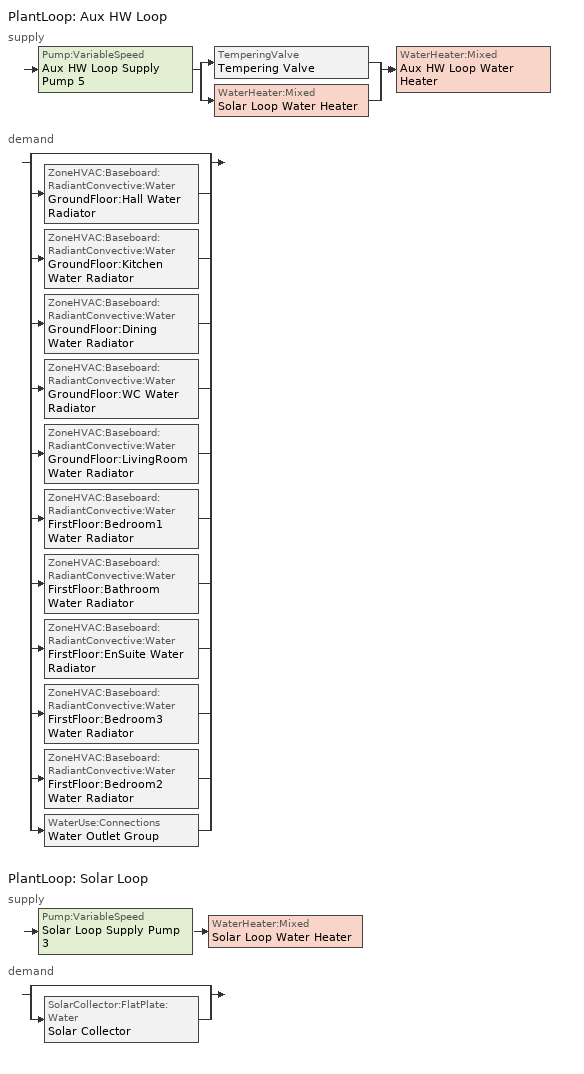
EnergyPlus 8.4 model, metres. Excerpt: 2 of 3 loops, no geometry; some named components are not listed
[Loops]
PlantLoop 'Aux HW Loop'
 supply: Pump:VariableSpeed 'Aux HW Loop Supply Pump 5' > split
  | TemperingValve 'Tempering Valve'
  | WaterHeater:Mixed 'Solar Loop Water Heater'
  join > WaterHeater:Mixed 'Aux HW Loop Water Heater'
 demand: split
  | bypass
  | ZoneHVAC:Baseboard:RadiantConvective:Water 'GroundFloor:Hall Water Radiator'
  | ZoneHVAC:Baseboard:RadiantConvective:Water 'GroundFloor:Kitchen Water Radiator'
  | ZoneHVAC:Baseboard:RadiantConvective:Water 'GroundFloor:Dining Water Radiator'
  | ZoneHVAC:Baseboard:RadiantConvective:Water 'GroundFloor:WC Water Radiator'
  | ZoneHVAC:Baseboard:RadiantConvective:Water 'GroundFloor:LivingRoom Water Radiator'
  | ZoneHVAC:Baseboard:RadiantConvective:Water 'FirstFloor:Bedroom1 Water Radiator'
  | ZoneHVAC:Baseboard:RadiantConvective:Water 'FirstFloor:Bathroom Water Radiator'
  | ZoneHVAC:Baseboard:RadiantConvective:Water 'FirstFloor:EnSuite Water Radiator'
  | ZoneHVAC:Baseboard:RadiantConvective:Water 'FirstFloor:Bedroom3 Water Radiator'
  | ZoneHVAC:Baseboard:RadiantConvective:Water 'FirstFloor:Bedroom2 Water Radiator'
  | WaterUse:Connections 'Water Outlet Group'
PlantLoop 'Solar Loop'
 supply: Pump:VariableSpeed 'Solar Loop Supply Pump 3' > WaterHeater:Mixed 'Solar Loop Water Heater'
 demand: split
  | bypass
  | SolarCollector:FlatPlate:Water 'Solar Collector'
[DesignSpecification:OutdoorAir] Outdoor Air Method=Sum; Outdoor Air Flow per Zone Floor Area {m3/s-m2}=0; Outdoor Air Flow per Zone {m3/s}=0; Outdoor Air Flow Air Changes per Hour {1/hr}=0; Outdoor Air Flow Rate Fraction Schedule=On 24/7
Name | Outdoor Air Flow per Person {m3/s-person}
GroundFloor:Hall Design Specification Outdoor Air Object; GroundFloor:Dining Design Specification Outdoor Air Object; GroundFloor:LivingRoom Design Specification Outdoor Air Object; FirstFloor:Bedroom1 Design Specification Outdoor Air Object; FirstFloor:Bedroom3 Design Specification Outdoor Air Object; FirstFloor:Bedroom2 Design Specification Outdoor Air Object | 0.01
GroundFloor:Kitchen Design Specification Outdoor Air Object; GroundFloor:WC Design Specification Outdoor Air Object; FirstFloor:Bathroom Design Specification Outdoor Air Object; FirstFloor:EnSuite Design Specification Outdoor Air Object | 0.012
[DesignSpecification:ZoneAirDistribution] Zone Air Distribution Effectiveness in Cooling Mode=1; Zone Air Distribution Effectiveness in Heating Mode=1; Zone Secondary Recirculation Fraction=0
GroundFloor:Hall Design Specification Zone Air Distribution Object; GroundFloor:Kitchen Design Specification Zone Air Distribution Object; GroundFloor:Dining Design Specification Zone Air Distribution Object; GroundFloor:WC Design Specification Zone Air Distribution Object; GroundFloor:LivingRoom Design Specification Zone Air Distribution Object; FirstFloor:Bedroom1 Design Specification Zone Air Distribution Object; FirstFloor:Bathroom Design Specification Zone Air Distribution Object; FirstFloor:EnSuite Design Specification Zone Air Distribution Object; FirstFloor:Bedroom3 Design Specification Zone Air Distribution Object; FirstFloor:Bedroom2 Design Specification Zone Air Distribution Object
[Sizing:Zone] Zone Cooling Design Supply Air Temperature Input Method=SupplyAirTemperature; Zone Cooling Design Supply Air Temperature {C}=14; Zone Cooling Design Supply Air Temperature Difference {deltaC}=5; Zone Heating Design Supply Air Temperature Input Method=SupplyAirTemperature; Zone Heating Design Supply Air Temperature {C}=50; Zone Heating Design Supply Air Temperature Difference {deltaC}=15; Zone Cooling Design Supply Air Humidity Ratio {kgWater/kgDryAir}=0.009; Zone Heating Design Supply Air Humidity Ratio {kgWater/kgDryAir}=0.004; Zone Heating Sizing Factor=1.25; Zone Cooling Sizing Factor=1.15; Cooling Design Air Flow Method=DesignDay; Cooling Design Air Flow Rate {m3/s}=0; Cooling Minimum Air Flow per Zone Floor Area {m3/s-m2}=0.00076; Cooling Minimum Air Flow {m3/s}=0; Cooling Minimum Air Flow Fraction=0; Heating Design Air Flow Method=DesignDay; Heating Design Air Flow Rate {m3/s}=0; Heating Maximum Air Flow per Zone Floor Area {m3/s-m2}=0.00203; Heating Maximum Air Flow {m3/s}=0.14158; Heating Maximum Air Flow Fraction=0.3
Name | Design Specification Outdoor Air Object | Design Specification Zone Air Distribution Object
GroundFloor:Hall | GroundFloor:Hall Design Specification Outdoor Air Object | GroundFloor:Hall Design Specification Zone Air Distribution Object
GroundFloor:Kitchen | GroundFloor:Kitchen Design Specification Outdoor Air Object | GroundFloor:Kitchen Design Specification Zone Air Distribution Object
GroundFloor:Dining | GroundFloor:Dining Design Specification Outdoor Air Object | GroundFloor:Dining Design Specification Zone Air Distribution Object
GroundFloor:WC | GroundFloor:WC Design Specification Outdoor Air Object | GroundFloor:WC Design Specification Zone Air Distribution Object
GroundFloor:LivingRoom | GroundFloor:LivingRoom Design Specification Outdoor Air Object | GroundFloor:LivingRoom Design Specification Zone Air Distribution Object
FirstFloor:Bedroom1 | FirstFloor:Bedroom1 Design Specification Outdoor Air Object | FirstFloor:Bedroom1 Design Specification Zone Air Distribution Object
FirstFloor:Bathroom | FirstFloor:Bathroom Design Specification Outdoor Air Object | FirstFloor:Bathroom Design Specification Zone Air Distribution Object
FirstFloor:EnSuite | FirstFloor:EnSuite Design Specification Outdoor Air Object | FirstFloor:EnSuite Design Specification Zone Air Distribution Object
FirstFloor:Bedroom3 | FirstFloor:Bedroom3 Design Specification Outdoor Air Object | FirstFloor:Bedroom3 Design Specification Zone Air Distribution Object
FirstFloor:Bedroom2 | FirstFloor:Bedroom2 Design Specification Outdoor Air Object | FirstFloor:Bedroom2 Design Specification Zone Air Distribution Object
[Sizing:Plant] Loop Type=Heating; Loop Design Temperature Difference {deltaC}=10
Name | Design Loop Exit Temperature {C}
Aux HW Loop | 55
Solar Loop | 80
[ZoneControl:Thermostat] Control Type Schedule=Control type schedule: Always 4
Name | Zone or ZoneList | Control 1
GroundFloor:Hall Thermostat | GroundFloor:Hall | GroundFloor:Hall Dual SP
GroundFloor:Kitchen Thermostat | GroundFloor:Kitchen | GroundFloor:Kitchen Dual SP
GroundFloor:Dining Thermostat | GroundFloor:Dining | GroundFloor:Dining Dual SP
GroundFloor:WC Thermostat | GroundFloor:WC | GroundFloor:WC Dual SP
GroundFloor:LivingRoom Thermostat | GroundFloor:LivingRoom | GroundFloor:LivingRoom Dual SP
FirstFloor:Bedroom1 Thermostat | FirstFloor:Bedroom1 | FirstFloor:Bedroom1 Dual SP
FirstFloor:Bathroom Thermostat | FirstFloor:Bathroom | FirstFloor:Bathroom Dual SP
FirstFloor:EnSuite Thermostat | FirstFloor:EnSuite | FirstFloor:EnSuite Dual SP
FirstFloor:Bedroom3 Thermostat | FirstFloor:Bedroom3 | FirstFloor:Bedroom3 Dual SP
FirstFloor:Bedroom2 Thermostat | FirstFloor:Bedroom2 | FirstFloor:Bedroom2 Dual SP
[ThermostatSetpoint:DualSetpoint]
Name | Heating Setpoint Temperature Schedule | Cooling Setpoint Temperature Schedule
GroundFloor:Hall Dual SP | GroundFloor:Hall Heating Setpoint Schedule | GroundFloor:Hall Cooling Setpoint Schedule
GroundFloor:Kitchen Dual SP | GroundFloor:Kitchen Heating Setpoint Schedule | GroundFloor:Kitchen Cooling Setpoint Schedule
GroundFloor:Dining Dual SP | GroundFloor:Dining Heating Setpoint Schedule | GroundFloor:Dining Cooling Setpoint Schedule
GroundFloor:WC Dual SP | GroundFloor:WC Heating Setpoint Schedule | GroundFloor:WC Cooling Setpoint Schedule
GroundFloor:LivingRoom Dual SP | GroundFloor:LivingRoom Heating Setpoint Schedule | GroundFloor:LivingRoom Cooling Setpoint Schedule
FirstFloor:Bedroom1 Dual SP | FirstFloor:Bedroom1 Heating Setpoint Schedule | FirstFloor:Bedroom1 Cooling Setpoint Schedule
FirstFloor:Bathroom Dual SP | FirstFloor:Bathroom Heating Setpoint Schedule | FirstFloor:Bathroom Cooling Setpoint Schedule
FirstFloor:EnSuite Dual SP | FirstFloor:EnSuite Heating Setpoint Schedule | FirstFloor:EnSuite Cooling Setpoint Schedule
FirstFloor:Bedroom3 Dual SP | FirstFloor:Bedroom3 Heating Setpoint Schedule | FirstFloor:Bedroom3 Cooling Setpoint Schedule
FirstFloor:Bedroom2 Dual SP | FirstFloor:Bedroom2 Heating Setpoint Schedule | FirstFloor:Bedroom2 Cooling Setpoint Schedule
[ZoneHVAC:Baseboard:RadiantConvective:Water] Availability Schedule=On 24/7; Rated Average Water Temperature {C}=50; Rated Water Mass Flow Rate {Kg/s}=0.063; Heating Design Capacity Method=HeatingDesignCapacity; Heating Design Capacity {W}=autosize; Maximum Water Flow Rate {m3/s}=autosize; Convergence Tolerance=0.01; Fraction Radiant=0.3; Fraction of Radiant Energy Incident on People=0.1
Name | Surface 1 | Fraction of Radiant Energy to Surface 1 | Surface 2 | Fraction of Radiant Energy to Surface 2 | Surface 3 | Fraction of Radiant Energy to Surface 3 | Surface 4 | Fraction of Radiant Energy to Surface 4 | Surface 5 | Fraction of Radiant Energy to Surface 5 | Surface 6 | Fraction of Radiant Energy to Surface 6 | Surface 7 | Fraction of Radiant Energy to Surface 7 | Surface 8 | Fraction of Radiant Energy to Surface 8 | Surface 9 | Fraction of Radiant Energy to Surface 9 | Surface 10 | Fraction of Radiant Energy to Surface 10 | Surface 11 | Fraction of Radiant Energy to Surface 11 | Surface 12 | Fraction of Radiant Energy to Surface 12 | Surface 13 | Fraction of Radiant Energy to Surface 13 | Surface 14 | Fraction of Radiant Energy to Surface 14 | Surface 15 | Fraction of Radiant Energy to Surface 15 | Surface 16 | Fraction of Radiant Energy to Surface 16 | Surface 17 | Fraction of Radiant Energy to Surface 17
GroundFloor:Hall Water Radiator | GroundFloor:Hall_GroundFloor_0_0_0 | 0.0028 | GroundFloor:Hall_Ceiling_1_0_0 | 0.0029 | GroundFloor:Hall_Ceiling_1_2_1 | 0.0038 | GroundFloor:Hall_Ceiling_1_0_1 | 0.0093 | GroundFloor:Hall_Partition_5_0_0 | 0.0105 | GroundFloor:Hall_Partition_7_0_0 | 0.0143 | GroundFloor:Hall_Ceiling_1_1_0 | 0.0209 | GroundFloor:Hall_Wall_9_0_0 | 0.0395 | GroundFloor:Hall_Ceiling_1_2_2 | 0.0427 | GroundFloor:Hall_Ceiling_1_3_0 | 0.0439 | GroundFloor:Hall_Partition_3_0_0 | 0.0445 | GroundFloor:Hall_GroundFloor_0_0_1 | 0.057 | GroundFloor:Hall_GroundFloor_0_0_2 | 0.0639 | GroundFloor:Hall_Partition_4_0_0 | 0.0713 | GroundFloor:Hall_Partition_8_0_0 | 0.1361 | GroundFloor:Hall_Partition_10_0_0 | 0.1571 | GroundFloor:Hall_Partition_2_0_0 | 0.1794
GroundFloor:Kitchen Water Radiator | GroundFloor:Kitchen_Ceiling_1_0_0 | 0.0076 | GroundFloor:Kitchen_Partition_5_0_0 | 0.0247 | GroundFloor:Kitchen_Ceiling_1_2_1 | 0.0509 | GroundFloor:Kitchen_Ceiling_1_2_0 | 0.0535 | GroundFloor:Kitchen_Ceiling_1_3_0 | 0.0562 | GroundFloor:Kitchen_Partition_4_0_10011 | 0.1476 | GroundFloor:Kitchen_GroundFloor_0_0_0 | 0.1702 | GroundFloor:Kitchen_Wall_2_0_0 | 0.1726 | GroundFloor:Kitchen_Partition_3_0_0 | 0.2167
GroundFloor:Dining Water Radiator | GroundFloor:Dining_Partition_3_0_10028 | 0.031 | GroundFloor:Dining_Ceiling_1_0_0 | 0.1447 | GroundFloor:Dining_GroundFloor_0_0_0 | 0.1468 | GroundFloor:Dining_Partition_4_0_10021 | 0.1623 | GroundFloor:Dining_Wall_2_0_0 | 0.1623 | GroundFloor:Dining_Wall_5_0_0 | 0.2528
GroundFloor:WC Water Radiator | GroundFloor:WC_Partition_3_0_10018 | 0.0195 | GroundFloor:WC_Ceiling_1_0_0 | 0.0207 | GroundFloor:WC_Ceiling_1_1_0 | 0.0693 | GroundFloor:WC_GroundFloor_0_0_0 | 0.0901 | GroundFloor:WC_Partition_4_0_10004 | 0.1215 | GroundFloor:WC_Wall_6_0_0 | 0.141 | GroundFloor:WC_Partition_2_0_10019 | 0.185 | GroundFloor:WC_Wall_5_0_0 | 0.2528
GroundFloor:LivingRoom Water Radiator | GroundFloor:LivingRoom_Ceiling_1_1_0 | 0.0155 | GroundFloor:LivingRoom_Partition_6_0_10013 | 0.0167 | GroundFloor:LivingRoom_Ceiling_1_0_0 | 0.0262 | GroundFloor:LivingRoom_Partition_5_0_10032 | 0.0375 | GroundFloor:LivingRoom_Ceiling_1_2_0 | 0.064 | GroundFloor:LivingRoom_Ceiling_1_3_0 | 0.0843 | GroundFloor:LivingRoom_Partition_7_0_10027 | 0.0989 | GroundFloor:LivingRoom_Wall_2_0_0 | 0.1141 | GroundFloor:LivingRoom_Wall_4_0_0 | 0.1212 | GroundFloor:LivingRoom_Wall_3_0_0 | 0.1316 | GroundFloor:LivingRoom_GroundFloor_0_0_0 | 0.19
FirstFloor:Bedroom1 Water Radiator | FirstFloor:Bedroom1_Partition_3_0_10046 | 0.023 | FirstFloor:Bedroom1_Floor_0_0_10024 | 0.0349 | FirstFloor:Bedroom1_Floor_0_0_10023 | 0.0366 | FirstFloor:Bedroom1_Partition_4_0_10056 | 0.0419 | FirstFloor:Bedroom1_Partition_2_0_0 | 0.0495 | FirstFloor:Bedroom1_Partition_6_0_0 | 0.0503 | FirstFloor:Bedroom1_Partition_5_0_0 | 0.0504 | FirstFloor:Bedroom1_Ceiling_1_0_1 | 0.0623 | FirstFloor:Bedroom1_Floor_0_0_10033 | 0.0789 | FirstFloor:Bedroom1_Ceiling_1_0_0 | 0.0881 | FirstFloor:Bedroom1_Partition_9_0_0 | 0.0956 | FirstFloor:Bedroom1_Wall_7_0_0 | 0.1373 | FirstFloor:Bedroom1_Wall_8_0_0 | 0.1512
FirstFloor:Bathroom Water Radiator | FirstFloor:Bathroom_Floor_0_0_10038 | 0.0421 | FirstFloor:Bathroom_Partition_4_0_10048 | 0.0506 | FirstFloor:Bathroom_Floor_0_0_10025 | 0.0694 | FirstFloor:Bathroom_Partition_5_0_10060 | 0.0895 | FirstFloor:Bathroom_Ceiling_1_0_0 | 0.1115 | FirstFloor:Bathroom_Partition_6_0_10065 | 0.1726 | FirstFloor:Bathroom_Partition_3_0_0 | 0.173 | FirstFloor:Bathroom_Wall_2_0_0 | 0.1912
FirstFloor:EnSuite Water Radiator | FirstFloor:EnSuite_Floor_0_0_10010 | 0.0493 | FirstFloor:EnSuite_Floor_0_0_10036 | 0.0573 | FirstFloor:EnSuite_Partition_2_0_10063 | 0.1004 | FirstFloor:EnSuite_Ceiling_1_0_0 | 0.1087 | FirstFloor:EnSuite_Wall_4_0_0 | 0.1607 | FirstFloor:EnSuite_Wall_5_0_0 | 0.2029 | FirstFloor:EnSuite_Partition_3_0_10069 | 0.2208
FirstFloor:Bedroom3 Water Radiator | FirstFloor:Bedroom3_Partition_5_0_10052 | 0.1128 | FirstFloor:Bedroom3_Floor_0_0_10039 | 0.1312 | FirstFloor:Bedroom3_Ceiling_1_0_0 | 0.1312 | FirstFloor:Bedroom3_Wall_3_0_0 | 0.137 | FirstFloor:Bedroom3_Wall_4_0_0 | 0.194 | FirstFloor:Bedroom3_Partition_2_0_0 | 0.194
FirstFloor:Bedroom2 Water Radiator | FirstFloor:Bedroom2_Partition_5_0_10050 | 0.0228 | FirstFloor:Bedroom2_Partition_6_0_10067 | 0.1094 | FirstFloor:Bedroom2_Floor_0_0_10040 | 0.1445 | FirstFloor:Bedroom2_Ceiling_1_0_0 | 0.1445 | FirstFloor:Bedroom2_Wall_3_0_0 | 0.1548 | FirstFloor:Bedroom2_Wall_2_0_0 | 0.162 | FirstFloor:Bedroom2_Partition_4_0_10072 | 0.162
[Zone equipment]
GroundFloor:Hall: GroundFloor:Hall Water Radiator
GroundFloor:Kitchen: GroundFloor:Kitchen Water Radiator
GroundFloor:Dining: GroundFloor:Dining Water Radiator
GroundFloor:WC: GroundFloor:WC Water Radiator
GroundFloor:LivingRoom: GroundFloor:LivingRoom Water Radiator
FirstFloor:Bedroom1: FirstFloor:Bedroom1 Water Radiator
FirstFloor:Bathroom: FirstFloor:Bathroom Water Radiator
FirstFloor:EnSuite: FirstFloor:EnSuite Water Radiator
FirstFloor:Bedroom3: FirstFloor:Bedroom3 Water Radiator
FirstFloor:Bedroom2: FirstFloor:Bedroom2 Water Radiator
[Pump:VariableSpeed] Rated Flow Rate {m3/s}=autosize; Rated Pump Head {Pa}=20000; Rated Power Consumption {W}=autosize; Motor Efficiency=0.9; Fraction of Motor Inefficiencies to Fluid Stream=0; Coefficient 1 of the Part Load Performance Curve=0; Coefficient 2 of the Part Load Performance Curve=1; Coefficient 3 of the Part Load Performance Curve=0; Coefficient 4 of the Part Load Performance Curve=0; Minimum Flow Rate {m3/s}=0; Pump Control Type=Intermittent
Aux HW Loop Supply Pump 5; Solar Loop Supply Pump 3
[SolarCollectorPerformance:FlatPlate]
Solar Collector Solar Collector Performance: Gross Area {m2}=0.9325; Test Fluid=Water; Test Flow Rate {m3/s}=3.2e-05; Test Correlation Type=Inlet; Coefficient 1 of Efficiency Equation=0.603; Coefficient 2 of Efficiency Equation {W/m2-K}=-3.8665; Coefficient 3 of Efficiency Equation {W/m2-K2}=0.0015; Coefficient 2 of Incident Angle Modifier=-0.1944; Coefficient 3 of Incident Angle Modifier=-0.0186
[SolarCollector:FlatPlate:Water]
Solar Collector: SolarCollectorPerformance=Solar Collector Solar Collector Performance; Surface=PowerVolt200-5; Maximum Flow Rate {m3/s}=4.5e-05
[WaterHeater:Mixed]
Solar Loop Water Heater: Tank Volume {m3}=autosize; Setpoint Temperature Schedule=Domestic hot water setpoint temperature: Always 55.00; Deadband Temperature Difference {deltaC}=5; Maximum Temperature Limit {C}=60; Heater Control Type=Cycle; Heater Maximum Capacity {W}=0; Heater Minimum Capacity {W}=0; Heater Fuel Type=Electricity; Heater Thermal Efficiency=0.8; Ambient Temperature Indicator=Schedule; Ambient Temperature Schedule=Water heater ambient temperature schedule: Always 20.00; Off Cycle Loss Coefficient to Ambient Temperature {W/K}=0; Off Cycle Loss Fraction to Zone=1; On Cycle Loss Coefficient to Ambient Temperature {W/K}=0; On Cycle Loss Fraction to Zone=1; Peak Use Flow Rate {m3/s}=0; Use Side Effectiveness=1; Source Side Effectiveness=1; Use Side Design Flow Rate {m3/s}=autosize; Source Side Design Flow Rate {m3/s}=autosize; Indirect Water Heating Recovery Time {hr}=1.5; Source Side Flow Control Mode=IndirectHeatPrimarySetpoint; Indirect Alternate Setpoint Temperature Schedule=Domestic hot water setpoint temperature: Always 55.00
[WaterHeater:Sizing]
Solar Loop Water Heater: Design Mode=PerSolarCollectorArea; Time Storage Can Meet Peak Draw {hr}=0.6; Time for Tank Recovery {hr}=0.6; Nominal Tank Volume for Autosizing Plant Connections {m3}=1; Number of Bedrooms=4; Number of Bathrooms=2; Storage Capacity per Person {m3/Person}=0.2; Recovery Capacity per Person {m3/hr-person}=0.2; Storage Capacity per Floor Area {m3/m2}=0.02; Recovery Capacity per Floor Area {m3/hr-m2}=0.02; Number of Units=4; Storage Capacity per Unit {m3}=0.2; Recovery Capacity PerUnit {m3/hr}=0.2; Storage Capacity per Collector Area {m3/m2}=0.2; Height Aspect Ratio=1
[PlantLoop] Minimum Loop Temperature {C}=0; Maximum Loop Flow Rate {m3/s}=autosize; Minimum Loop Flow Rate {m3/s}=0; Plant Loop Volume {m3}=autocalculate; Load Distribution Scheme=SequentialLoad; Plant Loop Demand Calculation Scheme=SingleSetpoint; Common Pipe Simulation=None; Pressure Simulation Type=None
Name | Fluid Type | Plant Equipment Operation Scheme | Maximum Loop Temperature {C} | User Defined Fluid Type
Aux HW Loop | Water | Aux HW Loop Operation | 80
Solar Loop | UserDefinedFluidType | Solar Loop Operation | 100 | Solar Loop Glycol Concentration
[PlantEquipmentList]
Solar Loop Scheme 1 Range 1 Equipment List: Solar Loop Water Heater
[PlantEquipmentOperation:HeatingLoad]
Solar Loop Scheme 1: Load Range 1 Lower Limit {W}=0; Load Range 1 Upper Limit {W}=1e+15; Range 1 Equipment List=Solar Loop Scheme 1 Range 1 Equipment List
[PlantEquipmentOperationSchemes] Control Scheme 1 Schedule=On 24/7
Name | Control Scheme 1
Aux HW Loop Operation | Aux HW Loop Scheme 1
Solar Loop Operation | Solar Loop Scheme 1
[EnergyManagementSystem:Sensor]
Name | Output:Variable or Output:Meter Index Key | Output:Variable or Output:Meter
GroundFloor_Hall_People_Gains | GroundFloor:Hall | Zone People Sensible Heating Rate
GroundFloor_Hall_Op_Temp | GroundFloor:Hall | Zone Operative Temperature
GroundFloor_Kitchen_People_Gains | GroundFloor:Kitchen | Zone People Sensible Heating Rate
GroundFloor_Kitchen_Op_Temp | GroundFloor:Kitchen | Zone Operative Temperature
GroundFloor_Dining_People_Gains | GroundFloor:Dining | Zone People Sensible Heating Rate
GroundFloor_Dining_Op_Temp | GroundFloor:Dining | Zone Operative Temperature
GroundFloor_WC_People_Gains | GroundFloor:WC | Zone People Sensible Heating Rate
GroundFloor_WC_Op_Temp | GroundFloor:WC | Zone Operative Temperature
GroundFloor_LivingRoom_People_Gains | GroundFloor:LivingRoom | Zone People Sensible Heating Rate
GroundFloor_LivingRoom_Op_Temp | GroundFloor:LivingRoom | Zone Operative Temperature
FirstFloor_Bedroom1_People_Gains | FirstFloor:Bedroom1 | Zone People Sensible Heating Rate
FirstFloor_Bedroom1_Op_Temp | FirstFloor:Bedroom1 | Zone Operative Temperature
FirstFloor_Bathroom_People_Gains | FirstFloor:Bathroom | Zone People Sensible Heating Rate
FirstFloor_Bathroom_Op_Temp | FirstFloor:Bathroom | Zone Operative Temperature
FirstFloor_EnSuite_People_Gains | FirstFloor:EnSuite | Zone People Sensible Heating Rate
FirstFloor_EnSuite_Op_Temp | FirstFloor:EnSuite | Zone Operative Temperature
FirstFloor_Bedroom3_People_Gains | FirstFloor:Bedroom3 | Zone People Sensible Heating Rate
FirstFloor_Bedroom3_Op_Temp | FirstFloor:Bedroom3 | Zone Operative Temperature
FirstFloor_Bedroom2_People_Gains | FirstFloor:Bedroom2 | Zone People Sensible Heating Rate
FirstFloor_Bedroom2_Op_Temp | FirstFloor:Bedroom2 | Zone Operative Temperature
[AvailabilityManager:DifferentialThermostat]
Solar Loop Differential Thermostat Availability Manager: Temperature Difference On Limit {deltaC}=10; Temperature Difference Off Limit {deltaC}=2
[AvailabilityManager:HighTemperatureTurnOff]
Solar Loop High Temperature TurnOff Availability Manager: Temperature {C}=90
[WaterUse:Equipment] Target Temperature Schedule=Water use target temperature: Always 50.00; Hot Water Supply Temperature Schedule=Domestic hot water setpoint temperature: Always 55.00
Name | Peak Flow Rate {m3/s} | Flow Rate Fraction Schedule
GroundFloor:Kitchen Water Outlet | 2.07e-07 | Dwell_DomKitchen_Occ
GroundFloor:WC Water Outlet | 4.52e-08 | Dwell_DomToilet_Occ
FirstFloor:Bathroom Water Outlet | 1.022e-07 | Dwell_DomBath_Occ
FirstFloor:EnSuite Water Outlet | 7.39e-08 | Dwell_DomBath_Occ
[WaterUse:Connections]
Water Outlet Group: Drain Water Heat Exchanger Type=None; Drain Water Heat Exchanger Destination=Plant; Drain Water Heat Exchanger U-Factor Times Area {W/K}=1500; Water Use Equipment 1=GroundFloor:Kitchen Water Outlet; Water Use Equipment 2=GroundFloor:WC Water Outlet; Water Use Equipment 3=FirstFloor:Bathroom Water Outlet; Water Use Equipment 4=FirstFloor:EnSuite Water Outlet
[Schedule:Compact]
On 24/7: Through: 12/31, For: AllDays, Until: 24:00, 1
Control type schedule: Always 4: Through: 12/31, For: AllDays, Until: 24:00, 4
Domestic hot water setpoint temperature: Always 55.00: Through: 12/31, For: AllDays, Until: 24:00, 55
Water use target temperature: Always 50.00: Through: 12/31, For: AllDays, Until: 24:00, 50
Water heater ambient temperature schedule: Always 20.00: Through: 12/31, For: AllDays, Until: 24:00, 20
Dwell_DomToilet_Occ: Through: 31 Dec, For: Weekdays SummerDesignDay, Until: 06:00, 0, Until: 07:00, 0.25, Until: 09:00, 1, Until: 10:00, 0.25, Until: 18:00, 0, Until: 19:00, 0.5, Until: 21:00, 1, Until: 22:00, 0.3, Until: 24:00, 0, For: Weekends, Until: 06:00, 0, Until: 07:00, 0.25, Until: 09:00, 1, Until: 10:00, 0.25, Until: 18:00, 0, Until: 19:00, 0.5, Until: 21:00, 1, Until: 22:00, 0.3, Until: 24:00, 0, For: Holidays, Until: 06:00, 0, Until: 07:00, 0.25, Until: 09:00, 1, Until: 10:00, 0.25, Until: 18:00, 0, Until: 19:00, 0.5, Until: 21:00, 1, Until: 22:00, 0.3, Until: 24:00, 0, For: WinterDesignDay AllOtherDays, Until: 24:00, 0
Dwell_DomBath_Occ; Dwell_DomKitchen_Occ: Through: 31 Dec, For: Weekdays SummerDesignDay, Until: 07:00, 0, Until: 10:00, 1, Until: 19:00, 0, Until: 23:00, 0.2, Until: 24:00, 0, For: Weekends, Until: 07:00, 0, Until: 10:00, 1, Until: 19:00, 0, Until: 23:00, 0.2, Until: 24:00, 0, For: Holidays, Until: 07:00, 0, Until: 10:00, 1, Until: 19:00, 0, Until: 23:00, 0.2, Until: 24:00, 0, For: WinterDesignDay AllOtherDays, Until: 24:00, 0
GroundFloor:Hall Heating Setpoint Schedule; GroundFloor:Kitchen Heating Setpoint Schedule; GroundFloor:Dining Heating Setpoint Schedule; GroundFloor:WC Heating Setpoint Schedule; FirstFloor:Bedroom1 Heating Setpoint Schedule; FirstFloor:Bathroom Heating Setpoint Schedule; FirstFloor:EnSuite Heating Setpoint Schedule; FirstFloor:Bedroom3 Heating Setpoint Schedule; FirstFloor:Bedroom2 Heating Setpoint Schedule: Through: 12/31, For: AllDays, Until: 24:00, 19
GroundFloor:Hall Cooling Setpoint Schedule; GroundFloor:Kitchen Cooling Setpoint Schedule; GroundFloor:Dining Cooling Setpoint Schedule; GroundFloor:WC Cooling Setpoint Schedule; GroundFloor:LivingRoom Cooling Setpoint Schedule; FirstFloor:Bedroom1 Cooling Setpoint Schedule; FirstFloor:Bathroom Cooling Setpoint Schedule; FirstFloor:EnSuite Cooling Setpoint Schedule; FirstFloor:Bedroom3 Cooling Setpoint Schedule; FirstFloor:Bedroom2 Cooling Setpoint Schedule: Through: 31 Dec, For: Weekdays SummerDesignDay, Until: 05:00, 100, Until: 10:00, 25, Until: 17:00, 100, Until: 23:00, 25, Until: 24:00, 100, For: Weekends, Until: 05:00, 100, Until: 24:00, 25, For: Holidays, Until: 05:00, 100, Until: 23:00, 25, Until: 24:00, 100, For: WinterDesignDay AllOtherDays, Until: 24:00, 100
GroundFloor:LivingRoom Heating Setpoint Schedule: Through: 12/31, For: AllDays, Until: 24:00, 21
